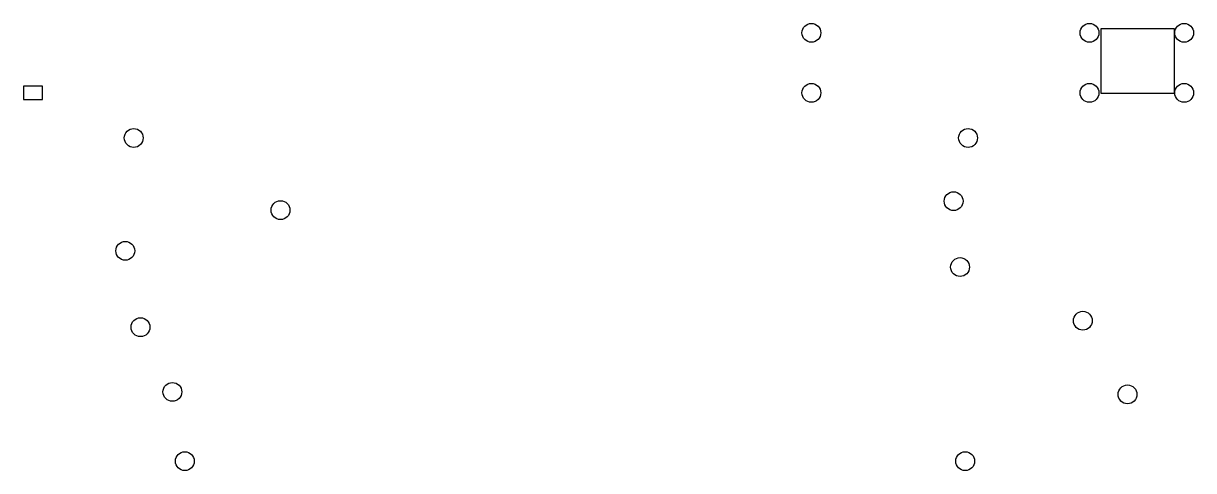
# Model space of a CAD drawing. Extents: x -16 to 351, y -104 to 36.
import ezdxf

# ---------------------------------------------------------------- set-up
doc = ezdxf.new("R2010")
doc.units = 0
doc.layers.add('BLACK', color=7, linetype='CONTINUOUS')

msp = doc.modelspace()

# ---------------------------------------------------------------- linework, layer by layer
at = {"layer": 'BLACK', "linetype": 'CONTINUOUS'}
for p, q in [((321.857, 13.975), (321.857, 34.275)), ((321.857, 34.275), (344.757, 34.275)), ((344.757, 34.275), (344.757, 13.975)), ((-9.525, 16.275), (-15.525, 16.275)), ((-15.525, 16.275), (-15.525, 12.075)), ((-9.525, 12.075), (-9.525, 16.275)), ((-15.525, 12.075), (-9.525, 12.075)), ((344.757, 13.975), (321.857, 13.975))]:
    msp.add_line(p, q, dxfattribs=at)
at = {"layer": 'BLACK'}
for centre in [(231.168, 32.925), (318.24, 32.925), (347.875, 32.925), (231.168, 14.125), (318.24, 14.125), (347.875, 14.125), (19, 0), (280.225, 0), (275.701, -19.785), (64.977, -22.5907), (16.3731, -35.3333), (277.701, -40.4138), (316.149, -57.2072), (21.1172, -59.251), (31.1121, -79.5007), (330.151, -80.2715), (35.0181, -101.188), (279.32, -101.188)]:
    msp.add_circle(centre, 2.95, dxfattribs=at)

doc.saveas('drawing.dxf')
